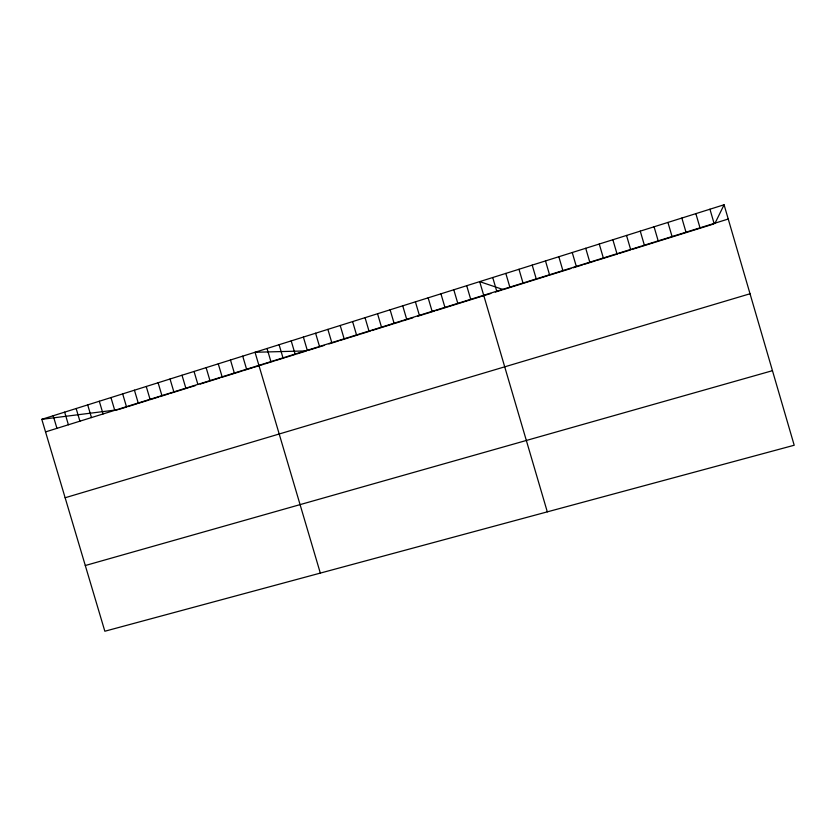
<?xml version="1.0" encoding="UTF-8"?>
<svg xmlns="http://www.w3.org/2000/svg" width="836" height="836" viewBox="0 0 836 836"><rect width="100%" height="100%" fill="white"/><g stroke="black" fill="none" stroke-linecap="round" stroke-linejoin="round"><path stroke-width="1.25" d="M714.843 223.63L724.08 204.768L41.8 419.327L104.845 631.232L794.2 445.243L724.08 204.768M45.541 431.898L728.24 219.032M119.057 409.358L126.936 406.902M128.065 406.557L137.104 403.736M138.243 403.38L148.453 400.193M149.592 399.838L158.704 397.006M159.843 396.64L168.997 393.787M170.147 393.432L188.549 387.695M189.709 387.34L195.499 385.532M200.128 384.09L219.91 377.924M222.251 377.193L242.2 370.975M243.38 370.609L252.827 367.662M254.008 367.297L263.497 364.339M264.678 363.963L274.198 360.995M275.399 360.63L284.951 357.641M286.152 357.275L295.745 354.276M296.958 353.9L306.593 350.901L255.032 352.269L320.324 573.099M307.763 350.535L317.147 347.609M318.328 347.243L324.222 345.404M328.935 343.93L338.402 340.983M339.594 340.618L349.093 337.65M350.284 337.284L359.814 334.306M361.016 333.93L370.588 330.951M371.79 330.575L381.404 327.576M382.616 327.2L392.262 324.19M393.474 323.814L401.959 321.17M403.171 320.794L412.89 317.764M417.77 316.238L423.883 314.336M425.096 313.96L434.908 310.898M436.131 310.522L445.975 307.449M447.208 307.063L480.71 296.623M481.839 296.268L490.836 293.467M495.351 292.057L502.133 289.946M526.011 282.505L503.272 289.59L479.686 281.627L547.308 511.851M527.15 282.14L547.789 275.713M548.938 275.357L570.894 268.513M573.224 267.781L582.525 264.887M583.685 264.521L595.368 260.884M596.538 260.519L617.689 253.925M618.87 253.559L630.689 249.87M631.88 249.504L641.369 246.536M642.56 246.171L654.483 242.45M655.685 242.074L713.63 224.017M65.135 497.754L750.028 293.77M85.293 565.523L772.464 370.682M41.8 419.327L117.928 409.713M122.673 393.902L126.455 406.672M110.958 397.581L114.741 410.319M99.306 401.249L103.079 413.956M87.696 404.896L91.469 417.582M76.149 408.532L79.911 421.187M64.644 412.148L68.406 424.772M53.201 415.743L56.942 428.345M327.879 329.363L331.798 342.645M315.6 333.23L319.509 346.47M303.374 337.065L307.282 350.284M291.21 340.9L295.108 354.088M279.099 344.704L282.986 357.86M267.039 348.497L270.916 361.622M242.722 356.146L246.589 369.209M230.475 359.992L234.331 373.034M218.269 363.838L222.125 376.837M206.126 367.652L209.972 380.631M194.046 371.456L197.881 384.403M182.008 375.239L185.843 388.155M170.032 379.001L173.857 391.885M158.108 382.752L161.923 395.606M146.248 386.483L150.052 399.315M134.429 390.203L138.233 402.994M532.198 265.106L536.242 278.89M518.978 269.265L523.012 283.017M505.822 273.403L509.845 287.124M492.728 277.521L496.741 291.21M466.707 285.703L470.71 299.33M453.791 289.768L457.794 303.353M440.938 293.812L444.93 307.366M428.147 297.835L432.128 311.358M415.408 301.838L419.379 315.329M402.733 305.819L406.693 319.289M390.109 309.79L394.07 323.229M377.548 313.74L381.498 327.148M365.05 317.68L368.99 331.046M352.604 321.588L356.533 334.933M340.21 325.486L344.139 338.799M709.942 209.209L714.09 223.442M695.865 213.64L700.014 227.831M681.862 218.039L686.001 232.199M667.933 222.418L672.06 236.546M654.065 226.786L658.183 240.872M640.261 231.123L644.368 245.178M626.53 235.439L630.626 249.462M612.861 239.744L616.958 253.726M599.255 244.018L603.341 257.969M585.722 248.282L589.798 262.201M572.242 252.514L576.307 266.402M558.835 256.736L562.889 270.582M545.49 260.926L549.534 274.751"/></g></svg>
